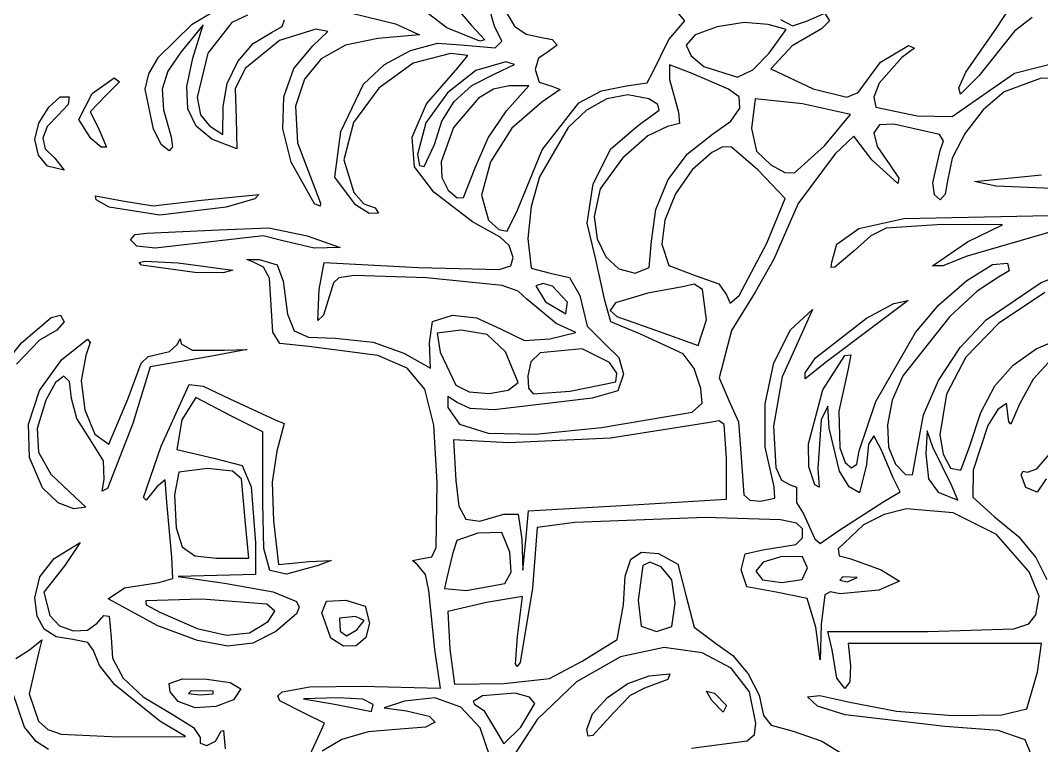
# Model space of a CAD drawing. Extents: x -2 to 143, y -75 to 57.
# Drawn here: x 90.79 to 118.25, y -61.29 to -41.78 of the extents above; entities that cross this region are included whole.
import ezdxf

# ---------------------------------------------------------------- set-up
doc = ezdxf.new("R2010")
doc.units = 0

msp = doc.modelspace()

# ---------------------------------------------------------------- linework, layer by layer
at = {"layer": 'Layer 1'}
for p, q in [((103.543485, -41.938221), (103.26045, -40.954017)), ((95.409444, -41.886741), (96.558907, -41.194085)), ((102.410088, -41.315895), (102.918345, -41.920276)), ((103.646329, -41.198128), (104.080176, -41.937517)), ((108.6616, -41.79016), (108.21371, -41.262559)), ((96.899371, -41.637439), (96.475109, -41.838801)), ((99.637187, -41.571221), (100.878357, -41.8702)), ((102.260005, -41.983418), (101.765261, -41.606663)), ((111.931248, -41.80556), (112.425209, -41.584116)), ((112.425209, -41.584116), (112.550598, -41.79027)), ((117.036548, -41.988377), (117.380806, -41.470138)), ((118.001286, -41.705713), (117.518506, -42.071264)), ((94.509908, -42.771845), (95.409444, -41.886741)), ((95.709666, -41.899722), (95.106264, -42.639318)), ((95.433764, -42.798406), (95.709666, -41.899722)), ((96.475109, -41.838801), (95.830781, -42.661752)), ((97.54215, -42.10765), (97.828562, -41.944342)), ((97.828562, -41.944342), (97.891682, -41.768752)), ((100.878357, -41.8702), (101.520907, -42.169176)), ((103.150535, -42.338593), (102.260005, -41.983418)), ((102.918345, -41.920276), (103.282266, -42.305851)), ((103.735195, -42.341637), (103.543485, -41.938221)), ((104.080176, -41.937517), (104.394954, -42.151345)), ((108.23132, -42.297017), (108.6616, -41.79016)), ((109.528773, -41.952336), (108.936459, -42.17303)), ((110.254598, -41.839581), (109.528773, -41.952336)), ((110.90009, -41.888861), (110.254598, -41.839581)), ((111.38284, -42.022946), (110.90009, -41.888861)), ((111.231658, -41.76041), (111.556178, -41.925185)), ((111.556178, -41.925185), (111.931248, -41.80556)), ((112.550598, -41.79027), (112.333778, -42.009266)), ((116.211569, -43.175654), (117.036548, -41.988377)), ((97.052676, -42.406146), (97.54215, -42.10765)), ((98.737725, -42.016154), (97.760617, -42.318377)), ((98.652565, -42.469221), (99.062478, -42.080604)), ((99.062478, -42.080604), (98.737725, -42.016154)), ((100.404817, -42.271601), (99.537222, -42.451243)), ((101.520907, -42.169176), (100.404817, -42.271601)), ((104.394954, -42.151345), (104.76436, -42.228142)), ((104.76436, -42.228142), (105.092101, -42.292473)), ((108.936459, -42.17303), (108.6915, -42.447566)), ((110.9277, -42.660904), (111.38284, -42.022946)), ((112.333778, -42.009266), (111.544249, -42.464941)), ((117.518506, -42.071264), (116.559058, -43.268474)), ((96.638401, -42.890292), (97.052676, -42.406146)), ((97.760617, -42.318377), (96.840975, -43.076194)), ((98.147043, -43.077225), (98.652565, -42.469221)), ((99.537222, -42.451243), (98.880559, -42.81275)), ((101.284749, -42.589433), (102.005041, -42.398204)), ((102.005041, -42.398204), (102.635455, -42.440722)), ((102.635455, -42.440722), (103.554785, -42.522752)), ((103.282266, -42.305851), (103.150535, -42.338593)), ((103.554785, -42.522752), (103.735195, -42.341637)), ((105.22842, -42.447139), (104.93158, -42.666136)), ((105.092101, -42.292473), (105.22842, -42.447139)), ((107.80103, -43.173004), (108.23132, -42.297017)), ((108.6915, -42.447566), (108.827569, -42.738927)), ((111.544249, -42.464941), (110.967428, -43.088646)), ((113.915426, -42.903351), (114.668978, -42.456031)), ((114.830443, -42.532656), (114.493668, -42.783639)), ((114.668978, -42.456031), (114.830443, -42.532656)), ((94.243291, -43.217704), (94.509908, -42.771845)), ((95.106264, -42.639318), (94.756824, -43.148688)), ((95.266445, -43.560485), (95.433764, -42.798406)), ((95.830781, -42.661752), (95.54558, -43.857392)), ((98.880559, -42.81275), (98.432408, -43.358111)), ((100.584652, -42.970092), (101.284749, -42.589433)), ((102.355814, -42.673453), (101.356749, -42.927711)), ((102.821897, -42.729197), (102.355814, -42.673453)), ((102.555094, -43.056697), (102.821897, -42.729197)), ((104.721319, -42.793884), (104.63474, -43.10413)), ((104.93158, -42.666136), (104.721319, -42.793884)), ((108.827569, -42.738927), (109.169789, -43.020384)), ((110.489999, -43.114068), (110.9277, -42.660904)), ((110.9277, -42.660904), (110.9277, -42.660904)), ((114.493668, -42.783639), (113.880076, -43.471081)), ((96.351543, -43.480105), (96.638401, -42.890292)), ((96.840975, -43.076194), (96.571918, -43.618955)), ((97.874795, -43.840443), (98.147043, -43.077225)), ((100.014825, -43.495862), (100.584652, -42.970092)), ((101.356749, -42.927711), (100.432664, -43.601464)), ((101.716135, -44.028199), (102.555094, -43.056697)), ((103.84299, -42.895587), (103.042154, -43.124935)), ((103.54615, -43.215037), (104.081064, -42.964613)), ((104.081064, -42.964613), (103.84299, -42.895587)), ((104.63474, -43.10413), (104.740962, -43.439942)), ((108.248076, -42.974885), (108.24516, -43.368317)), ((108.81482, -43.188082), (108.248076, -42.974885)), ((109.169789, -43.020384), (110.07677, -43.30775)), ((110.967428, -43.088646), (112.105328, -43.620511)), ((113.321938, -43.718221), (113.915426, -42.903351)), ((117.523896, -43.196606), (118.689014, -42.90073)), ((92.725798, -43.75038), (93.31637, -43.33007)), ((93.31637, -43.33007), (93.453746, -43.437108)), ((94.14647, -43.629042), (94.243291, -43.217704)), ((94.756824, -43.148688), (94.604313, -43.63348)), ((98.432408, -43.358111), (98.190347, -44.089311)), ((103.042154, -43.124935), (102.273587, -43.728862)), ((102.935137, -43.535736), (103.54615, -43.215037)), ((107.646018, -43.461718), (107.80103, -43.173004)), ((108.24516, -43.368317), (108.48894, -44.253802)), ((109.82901, -43.6287), (108.81482, -43.188082)), ((110.07677, -43.30775), (110.489999, -43.114068)), ((116.025113, -43.597032), (116.211569, -43.175654)), ((116.559058, -43.268474), (116.067178, -43.761217)), ((116.467828, -43.93732), (117.523896, -43.196606)), ((118.235714, -43.338052), (117.248358, -43.700119)), ((119.300111, -43.352111), (118.235714, -43.338052)), ((93.453746, -43.437108), (93.09777, -43.793974)), ((94.372839, -44.711251), (94.14647, -43.629042)), ((94.604313, -43.63348), (94.637817, -44.189093)), ((95.291527, -44.160112), (95.266445, -43.560485)), ((96.24432, -44.0956), (96.351543, -43.480105)), ((96.571918, -43.618955), (96.596411, -44.412594)), ((99.404399, -44.766457), (100.014825, -43.495862)), ((100.432664, -43.601464), (99.753551, -44.525314)), ((102.458316, -43.963152), (102.935137, -43.535736)), ((103.5166, -43.631626), (103.11201, -43.874075)), ((103.937, -43.5421), (103.5166, -43.631626)), ((103.86314, -44.210653), (104.46722, -43.54216)), ((104.46722, -43.54216), (103.937, -43.5421)), ((104.740962, -43.439942), (105.08, -43.551803)), ((105.310346, -43.637043), (104.81278, -43.978212)), ((105.08, -43.551803), (105.310346, -43.637043)), ((106.417556, -43.672497), (107.08947, -43.542134)), ((107.08947, -43.542134), (107.646018, -43.461718)), ((110.12254, -43.838353), (109.82901, -43.6287)), ((112.105328, -43.620511), (113.010202, -43.842648)), ((113.880076, -43.471081), (113.743743, -43.848157)), ((116.067178, -43.761217), (116.025113, -43.597032)), ((91.556934, -44.119801), (91.865689, -43.838419)), ((91.865689, -43.838419), (92.107047, -43.840506)), ((92.107047, -43.840506), (92.075291, -44.044889)), ((92.365144, -44.4512), (92.725798, -43.75038)), ((93.09777, -43.793974), (92.671689, -44.244709)), ((95.54558, -43.857392), (95.635275, -44.317791)), ((97.846721, -44.699981), (97.874795, -43.840443)), ((102.273587, -43.728862), (101.696034, -44.540441)), ((103.11201, -43.874075), (102.441872, -44.660964)), ((105.80391, -43.99444), (106.417556, -43.672497)), ((106.560894, -43.889185), (106.016758, -44.192165)), ((107.125262, -43.78053), (106.560894, -43.889185)), ((107.68582, -43.894017), (107.125262, -43.78053)), ((107.929196, -44.040757), (107.68582, -43.894017)), ((110.139498, -44.139506), (110.12254, -43.838353)), ((110.54504, -43.890393), (110.45194, -44.685835)), ((111.826215, -44.025761), (110.54504, -43.890393)), ((113.010202, -43.842648), (113.321938, -43.718221)), ((113.743743, -43.848157), (113.792008, -44.113039)), ((117.248358, -43.700119), (116.683582, -44.184976)), ((91.290915, -44.548576), (91.556934, -44.119801)), ((92.075291, -44.044889), (91.80899, -44.326072)), ((94.637817, -44.189093), (94.846425, -44.910928)), ((95.515002, -44.622895), (95.291527, -44.160112)), ((96.234424, -44.849441), (96.244324, -44.095599)), ((96.244324, -44.095599), (96.24432, -44.0956)), ((98.190347, -44.089311), (98.247761, -45.078614)), ((101.327449, -44.920766), (101.716135, -44.028199)), ((102.120338, -44.491834), (102.458316, -43.963152)), ((104.81278, -43.978212), (104.006444, -44.676717)), ((104.82256, -45.264015), (105.80391, -43.99444)), ((106.016758, -44.192165), (105.516899, -44.661651)), ((107.41327, -44.598), (107.968371, -44.198023)), ((107.968371, -44.198023), (107.929196, -44.040757)), ((109.894882, -44.489278), (110.139498, -44.139506)), ((113.11048, -44.316445), (111.826215, -44.025761)), ((113.792008, -44.113039), (114.907298, -44.347188)), ((115.850204, -44.367644), (116.467828, -43.93732)), ((116.683582, -44.184976), (116.193326, -44.818503)), ((91.80899, -44.326072), (91.509075, -44.637099)), ((92.685547, -44.960392), (92.365144, -44.4512)), ((92.671689, -44.244709), (92.882171, -44.664366)), ((95.635275, -44.317791), (95.878211, -44.619562)), ((96.596411, -44.412594), (96.61488, -45.231765)), ((103.36775, -44.936718), (103.86314, -44.210653)), ((108.48894, -44.253802), (108.512649, -44.557332)), ((112.41785, -45.159707), (113.11048, -44.316445)), ((114.907298, -44.347188), (115.850204, -44.367644)), ((91.177768, -44.988666), (91.290915, -44.548576)), ((91.509075, -44.637099), (91.393204, -44.948759)), ((92.882171, -44.664366), (93.106256, -45.187476)), ((94.582998, -45.127612), (94.372839, -44.711251)), ((95.942862, -44.974446), (95.515002, -44.622895)), ((95.878211, -44.619562), (96.234424, -44.849441)), ((98.073721, -45.596941), (97.846721, -44.699981)), ((99.753551, -44.525314), (99.489404, -45.529863)), ((101.696034, -44.540441), (101.46824, -45.392747)), ((101.92585, -45.116327), (102.120338, -44.491834)), ((102.441872, -44.660964), (102.109809, -45.58921)), ((104.006444, -44.676717), (103.432041, -45.585572)), ((105.516899, -44.661651), (104.74618, -45.988867)), ((106.670653, -45.233967), (107.41327, -44.598)), ((108.19426, -44.637047), (107.659154, -44.882888)), ((108.512649, -44.557332), (108.19426, -44.637047)), ((109.40369, -44.84479), (109.894882, -44.489278)), ((110.45194, -44.685835), (110.588341, -45.297401)), ((113.890171, -44.591099), (113.738341, -44.80158)), ((114.281838, -44.571418), (113.890171, -44.591099)), ((115.505132, -44.85137), (114.281838, -44.571418)), ((91.279015, -45.406377), (91.177768, -44.988666)), ((91.393204, -44.948759), (91.46306, -45.239006)), ((92.685547, -44.960395), (92.685547, -44.960392)), ((92.960697, -45.191502), (92.685547, -44.960395)), ((94.846425, -44.910928), (94.886026, -45.181594)), ((96.61488, -45.231765), (95.942862, -44.974446)), ((99.244814, -45.996082), (99.404399, -44.766457)), ((101.392221, -45.717793), (101.327449, -44.920766)), ((103.025, -45.743633), (103.36775, -44.936718)), ((107.659154, -44.882888), (106.98571, -45.487269)), ((108.732366, -45.366606), (109.40369, -44.84479)), ((113.201568, -44.898444), (112.696888, -45.370093)), ((113.685088, -45.534341), (113.201568, -44.898444)), ((113.738341, -44.80158), (113.829776, -45.16997)), ((115.615218, -45.020571), (115.505132, -44.85137)), ((115.523048, -45.285236), (115.615218, -45.020571)), ((116.193326, -44.818503), (115.847733, -45.49109)), ((91.46306, -45.239006), (91.72033, -45.485792)), ((93.106256, -45.187476), (92.960697, -45.191502)), ((94.793095, -45.294172), (94.582998, -45.127612)), ((94.886026, -45.181594), (94.793095, -45.294172)), ((98.247761, -45.078614), (98.861738, -46.693381)), ((101.653031, -45.715016), (101.92585, -45.116325)), ((101.92585, -45.116325), (101.92585, -45.116327)), ((104.1596, -46.88184), (104.82256, -45.264015)), ((106.190198, -46.177019), (106.670653, -45.233967)), ((109.676642, -45.182701), (109.38854, -45.330294)), ((109.916104, -45.18822), (109.676642, -45.182701)), ((110.61754, -45.799155), (109.916104, -45.18822)), ((110.588341, -45.297401), (110.97312, -45.670918)), ((111.610141, -45.885463), (112.41781, -45.159707)), ((112.41781, -45.159707), (112.41785, -45.159707)), ((113.829776, -45.16997), (114.167908, -45.663378)), ((115.327728, -46.147432), (115.523048, -45.285236)), ((91.522437, -45.704788), (91.279015, -45.406377)), ((91.72033, -45.485792), (91.966051, -45.808743)), ((99.489404, -45.529863), (99.759457, -46.409408)), ((101.46824, -45.392747), (101.523236, -45.684946)), ((106.98571, -45.487269), (106.383685, -46.309364)), ((108.211659, -46.060738), (108.732366, -45.366606)), ((109.38854, -45.330294), (108.856458, -45.800969)), ((112.696888, -45.370093), (111.706026, -46.705532)), ((114.383398, -46.170236), (113.685088, -45.534341)), ((115.847733, -45.49109), (115.716948, -46.093129)), ((91.522434, -45.704789), (91.522437, -45.704788)), ((91.966051, -45.808743), (91.522434, -45.704789)), ((98.701328, -46.719871), (98.073721, -45.596941)), ((101.913634, -46.402677), (101.392221, -45.717793)), ((101.523236, -45.684946), (101.653031, -45.715016)), ((102.109809, -45.58921), (102.127811, -46.008357)), ((102.706895, -46.545858), (103.02454, -45.743571)), ((103.02454, -45.743571), (103.025, -45.743633)), ((103.432041, -45.585572), (103.188923, -46.485017)), ((108.856458, -45.800969), (108.411074, -46.448303)), ((111.35625, -46.571557), (110.61754, -45.799155)), ((110.97312, -45.670918), (111.347402, -45.868445)), ((114.167908, -45.663378), (114.408703, -46.021346)), ((99.800224, -46.738671), (99.244814, -45.996082)), ((102.127811, -46.008357), (102.29904, -46.34526)), ((104.74618, -45.988867), (104.523406, -46.790961)), ((107.877294, -46.864598), (108.211659, -46.060738)), ((111.347402, -45.868445), (111.610141, -45.885463)), ((114.408703, -46.021346), (114.383398, -46.170236)), ((115.716948, -46.093129), (115.658798, -46.456924)), ((116.442308, -46.115495), (118.251798, -45.93913)), ((117.017592, -46.238898), (116.442308, -46.115495)), ((102.29904, -46.34526), (102.533688, -46.554793)), ((106.033573, -47.233604), (106.190198, -46.177019)), ((106.383685, -46.309364), (106.21741, -47.057749)), ((115.37488, -46.476778), (115.327728, -46.147432)), ((118.526498, -46.304947), (117.017592, -46.238898)), ((92.832618, -46.609841), (92.813573, -46.497019)), ((92.813573, -46.497019), (93.53571, -46.634416)), ((93.177471, -46.808497), (92.832618, -46.609841)), ((93.53571, -46.634416), (94.361011, -46.769852)), ((94.361011, -46.769852), (95.66172, -46.616636)), ((95.66172, -46.616636), (97.20039, -46.462523)), ((97.100537, -46.581996), (96.326972, -46.805702)), ((97.20039, -46.462523), (97.100537, -46.581996)), ((99.759457, -46.409408), (100.029101, -46.711006)), ((102.948618, -47.19935), (101.913634, -46.402677)), ((102.533688, -46.554793), (102.706895, -46.545858)), ((103.188923, -46.485017), (103.37644, -47.155292)), ((108.411074, -46.448303), (108.11703, -47.154008)), ((110.8594, -47.772537), (111.35625, -46.571557)), ((115.519048, -46.608236), (115.37488, -46.476778)), ((115.658798, -46.456924), (115.519048, -46.608236)), ((93.177472, -46.808502), (93.177471, -46.808497)), ((94.539383, -47.022837), (93.177472, -46.808502)), ((96.326972, -46.805702), (94.539383, -47.022837)), ((98.849922, -46.781487), (98.701328, -46.719871)), ((98.861738, -46.693381), (98.849922, -46.781487)), ((100.168681, -46.972153), (99.800224, -46.738671)), ((100.029101, -46.711006), (100.328114, -46.827103)), ((100.328114, -46.827103), (100.419114, -46.966267)), ((103.876921, -47.452971), (104.15964, -46.881822)), ((104.15964, -46.881822), (104.1596, -46.88184)), ((104.523406, -46.790961), (104.44108, -47.648287)), ((107.765, -47.7156), (107.877294, -46.864598)), ((111.706026, -46.705532), (111.055468, -48.201063)), ((100.419114, -46.966267), (100.168681, -46.972153)), ((103.694694, -47.615637), (102.948618, -47.19935)), ((103.37644, -47.155292), (103.66134, -47.410138)), ((106.21741, -47.057749), (106.302493, -47.657663)), ((108.11703, -47.154008), (108.03897, -47.799794)), ((113.332368, -47.380353), (114.544137, -47.114194)), ((114.544137, -47.114194), (117.587128, -47.046234)), ((117.587128, -47.046234), (120.509553, -46.98761)), ((94.19568, -47.508242), (96.12516, -47.410722)), ((96.12516, -47.410722), (97.474381, -47.364693)), ((97.474381, -47.364693), (98.49991, -47.575228)), ((103.66134, -47.410138), (103.876921, -47.452971)), ((106.26245, -48.21017), (106.033573, -47.233604)), ((112.748508, -47.800435), (113.332368, -47.380353)), ((114.075192, -47.366815), (113.660436, -47.578701)), ((115.575418, -47.272373), (114.075192, -47.366815)), ((117.201168, -47.279473), (115.575418, -47.272373)), ((118.533409, -47.460167), (116.247058, -48.124398)), ((116.261158, -47.738243), (117.201168, -47.279473)), ((93.919968, -47.853771), (93.750413, -47.687374)), ((93.750413, -47.687374), (93.750415, -47.687397)), ((93.750415, -47.687397), (93.881212, -47.537969)), ((93.881212, -47.537969), (94.19568, -47.508242)), ((96.303953, -47.691074), (94.415356, -47.909881)), ((97.317413, -47.57299), (96.303953, -47.691074)), ((97.778273, -47.692874), (97.317413, -47.57299)), ((98.687911, -47.907415), (97.778273, -47.692874)), ((98.49991, -47.575228), (99.390441, -47.892765)), ((103.939284, -47.832539), (103.694694, -47.615637)), ((104.44108, -47.648287), (104.522146, -48.448429)), ((106.302493, -47.657663), (106.536524, -48.140342)), ((107.696494, -48.430971), (107.765, -47.715592)), ((107.765, -47.715592), (107.765, -47.7156)), ((110.117736, -49.184791), (110.8594, -47.772535)), ((110.8594, -47.772535), (110.8594, -47.772537)), ((113.660436, -47.578701), (113.212368, -47.976971)), ((115.321158, -48.380309), (116.261158, -47.738243)), ((94.415356, -47.909881), (93.919968, -47.853771)), ((99.390441, -47.892765), (98.687911, -47.907415)), ((104.041014, -48.159481), (103.939284, -47.832539)), ((108.03897, -47.799794), (108.228682, -48.378547)), ((112.611788, -48.287555), (112.748508, -47.800435)), ((113.212368, -47.976971), (112.687547, -48.41816)), ((93.983209, -48.29385), (94.138326, -48.259875)), ((94.047258, -48.36178), (93.983209, -48.29385)), ((94.138326, -48.259875), (95.036737, -48.29824)), ((95.036737, -48.29824), (96.504467, -48.500127)), ((97.065161, -48.28582), (96.877687, -48.2157)), ((96.877687, -48.2157), (97.213583, -48.21584)), ((97.329612, -48.416754), (97.065161, -48.28582)), ((97.213583, -48.21584), (97.70008, -48.352684)), ((98.825953, -49.019843), (98.956834, -48.295662)), ((98.956834, -48.295662), (101.498924, -48.430222)), ((103.979289, -48.380004), (104.041014, -48.159481)), ((106.50982, -49.31927), (106.26245, -48.21017)), ((106.536524, -48.140342), (106.887672, -48.462035)), ((111.055468, -48.201063), (110.552618, -49.094614)), ((112.595088, -48.423528), (112.611788, -48.287555)), ((116.247058, -48.124398), (115.593139, -48.380744)), ((116.93237, -48.347778), (117.337468, -48.314314)), ((117.337468, -48.314314), (117.378056, -48.519512)), ((95.481935, -48.559634), (94.047257, -48.36178)), ((94.047257, -48.36178), (94.047258, -48.36178)), ((96.246537, -48.573413), (95.481935, -48.559634)), ((96.504467, -48.500127), (96.246537, -48.573413)), ((97.487401, -48.715099), (97.329612, -48.416754)), ((97.70008, -48.352684), (97.862671, -48.798072)), ((101.498924, -48.430222), (103.664573, -48.484839)), ((103.664573, -48.484839), (103.979289, -48.380004)), ((104.522146, -48.448429), (105.04071, -48.579024)), ((105.04071, -48.579024), (105.561269, -48.700302)), ((106.887672, -48.462035), (107.32411, -48.578989)), ((107.32411, -48.578989), (107.696494, -48.430971)), ((108.228682, -48.378547), (108.93882, -48.640972)), ((112.687547, -48.41816), (112.595088, -48.423528)), ((115.593139, -48.380744), (115.321158, -48.380309)), ((116.244758, -48.773254), (116.93237, -48.347778)), ((117.378056, -48.519512), (117.092948, -48.691768)), ((118.242052, -48.829506), (119.218598, -48.439648)), ((97.579469, -50.1668), (97.487401, -48.715099)), ((97.862671, -48.798072), (97.972344, -49.680242)), ((99.209951, -48.839527), (98.94197, -49.712621)), ((99.356961, -48.705635), (99.209951, -48.839527)), ((99.764061, -48.642241), (99.356961, -48.705635)), ((101.714131, -48.708315), (99.764061, -48.642241)), ((103.750285, -48.911616), (101.714131, -48.708315)), ((104.846687, -48.855688), (104.65609, -48.920218)), ((105.10072, -48.933563), (104.846687, -48.855688)), ((105.561269, -48.700302), (105.83441, -49.181265)), ((108.93882, -48.640972), (109.569515, -48.86372)), ((109.569515, -48.86372), (109.77988, -49.166225)), ((115.483811, -49.4339), (116.244758, -48.773254)), ((117.092948, -48.691768), (116.516762, -49.061435)), ((116.761768, -49.835948), (118.242052, -48.829506)), ((98.790743, -49.849887), (98.825953, -49.019843)), ((104.181024, -49.0613), (103.750285, -48.911616)), ((104.407301, -49.282922), (104.181024, -49.0613)), ((104.65609, -48.920218), (104.908853, -49.348675)), ((105.50365, -49.36239), (105.10072, -48.933563)), ((107.65988, -49.114199), (106.796425, -49.381671)), ((108.59255, -48.949417), (107.65988, -49.114199)), ((108.912222, -48.879645), (108.59255, -48.949417)), ((109.135439, -49.017152), (108.912222, -48.879645)), ((109.2375, -49.8382), (109.135439, -49.017152)), ((110.552618, -49.094614), (109.913887, -50.118258)), ((116.516762, -49.061435), (115.780162, -49.744083)), ((118.337098, -49.099784), (117.091591, -49.935233)), ((105.198881, -49.938172), (104.407301, -49.282922)), ((104.908853, -49.348675), (105.45782, -49.67396)), ((105.45782, -49.67396), (105.50362, -49.36239)), ((105.50362, -49.36239), (105.50365, -49.36239)), ((105.83441, -49.181265), (106.03256, -50.002501)), ((106.668275, -49.891836), (106.50982, -49.31927)), ((106.796425, -49.381671), (106.653109, -49.586524)), ((109.77988, -49.166225), (109.872841, -49.387271)), ((109.872841, -49.387271), (110.117736, -49.184791)), ((113.545722, -49.791125), (114.277642, -49.393889)), ((114.66736, -49.3161), (113.80662, -49.96415)), ((114.277642, -49.393889), (114.66736, -49.3161)), ((97.972344, -49.680242), (98.155417, -50.135799)), ((106.653109, -49.586524), (106.82787, -49.74362)), ((111.498428, -50.103964), (112.091671, -49.557368)), ((112.091671, -49.557368), (111.781898, -50.238724)), ((114.858708, -50.172874), (115.483811, -49.4339)), ((90.827152, -50.450821), (91.62159, -49.770212)), ((91.62159, -49.770212), (91.874827, -49.70632)), ((91.969644, -49.893105), (91.772319, -50.112105)), ((91.874827, -49.70632), (91.969644, -49.893105)), ((98.94197, -49.712621), (98.790743, -49.849887)), ((101.790741, -50.458182), (101.873995, -49.881311)), ((101.873995, -49.881311), (102.413571, -49.714502)), ((102.413571, -49.714502), (103.059112, -49.782355)), ((103.059112, -49.782355), (103.699891, -50.081492)), ((105.723121, -50.174642), (105.198881, -49.938172)), ((107.47047, -50.2206), (106.668275, -49.891836)), ((106.82787, -49.74362), (107.99886, -50.16245)), ((109.01536, -50.52359), (109.2375, -49.8382)), ((109.2375, -49.8382), (109.2375, -49.8382)), ((112.16928, -50.85685), (113.545722, -49.791125)), ((113.80662, -49.96415), (112.46995, -50.96436)), ((115.780162, -49.744083), (114.517408, -51.337718)), ((116.059853, -50.575645), (116.761768, -49.835948)), ((117.091591, -49.935233), (116.212214, -50.843785)), ((91.772319, -50.112105), (91.30798, -50.37821)), ((97.765648, -50.475773), (97.579469, -50.1668)), ((98.155417, -50.135799), (98.539802, -50.305738)), ((102.64623, -50.11206), (102.00256, -50.190419)), ((102.00256, -50.190419), (102.07835, -50.70713)), ((103.344295, -50.233707), (102.64623, -50.11206)), ((103.83404, -50.69659), (103.344295, -50.233707)), ((103.699891, -50.081492), (104.349272, -50.390635)), ((105.030491, -50.346092), (105.723121, -50.174642)), ((106.03256, -50.002501), (106.52519, -50.502241)), ((108.617583, -50.75177), (107.47047, -50.2206)), ((107.99886, -50.16245), (109.01536, -50.52359)), ((109.913887, -50.118258), (109.581808, -51.392304)), ((111.051222, -50.98875), (111.498428, -50.103964)), ((111.781898, -50.238724), (111.277732, -51.365691)), ((113.797248, -52.032675), (114.858708, -50.172874)), ((118.104738, -50.619314), (119.507482, -49.999005)), ((89.960917, -51.536515), (90.827152, -50.450821)), ((91.30798, -50.37821), (90.683979, -51.029852)), ((91.905588, -50.89997), (92.593963, -50.353201)), ((92.672366, -50.449398), (92.550101, -50.79578)), ((92.593963, -50.353201), (92.672366, -50.449398)), ((94.804259, -50.68861), (95.004623, -50.49528)), ((95.004623, -50.49528), (95.084518, -50.347325)), ((95.084518, -50.347325), (95.120061, -50.47948)), ((95.120061, -50.47948), (95.408833, -50.65415)), ((98.544983, -50.55004), (97.765648, -50.475773)), ((98.539802, -50.305738), (99.253411, -50.331052)), ((99.253411, -50.331052), (100.280941, -50.437243)), ((100.280941, -50.437243), (101.105701, -50.731932)), ((101.816241, -51.132802), (101.790741, -50.458182)), ((104.349272, -50.390635), (105.030491, -50.346092)), ((106.52519, -50.502241), (106.881559, -50.84499)), ((94.226681, -50.818389), (94.462699, -50.76902)), ((94.462699, -50.76902), (94.804259, -50.68861)), ((95.408833, -50.65415), (96.273591, -50.65326)), ((96.893632, -50.635831), (95.845527, -50.83333)), ((96.273591, -50.65326), (96.893632, -50.635831)), ((100.404203, -50.79865), (98.544983, -50.55004)), ((101.105701, -50.731932), (101.816241, -51.132802)), ((102.07835, -50.70713), (102.50178, -51.59419)), ((104.17943, -51.51782), (103.83404, -50.69659)), ((104.766994, -50.720574), (104.514882, -50.961481)), ((105.89966, -50.6164), (104.766994, -50.720574)), ((106.631355, -50.982974), (105.89966, -50.6164)), ((108.91211, -51.141916), (108.617583, -50.75177)), ((112.369998, -51.714294), (112.964486, -50.79339)), ((112.964486, -50.79339), (113.120092, -50.773078)), ((113.120092, -50.773078), (113.052288, -51.152414)), ((115.474562, -51.468642), (116.059853, -50.575645)), ((117.484332, -51.054962), (118.104738, -50.619314)), ((91.305147, -51.733721), (91.905588, -50.89997)), ((92.550101, -50.79578), (92.423136, -51.474083)), ((93.677494, -51.9735), (94.039663, -51.001045)), ((94.039663, -51.001045), (94.226681, -50.818389)), ((95.845527, -50.83333), (94.279557, -51.09755)), ((101.189924, -51.131856), (100.404203, -50.79865)), ((104.514882, -50.961481), (104.43676, -51.34596)), ((106.831888, -51.267445), (106.631355, -50.982974)), ((106.881559, -50.84499), (107.00938, -51.298611)), ((110.817911, -52.093848), (111.051222, -50.98875)), ((111.889717, -51.258829), (112.16928, -50.85685)), ((112.46995, -50.96436), (111.89124, -51.42602)), ((112.16928, -50.85685), (112.16928, -50.85685)), ((116.212214, -50.843785), (115.690672, -51.836699)), ((116.996239, -51.612472), (117.484332, -51.054962)), ((118.537389, -50.871917), (118.025859, -51.429521)), ((94.279557, -51.09755), (93.816566, -52.62016)), ((101.667112, -51.702198), (101.189924, -51.131856)), ((106.80451, -51.50392), (106.831888, -51.267445)), ((107.00938, -51.298611), (106.858284, -51.744675)), ((109.09085, -51.67828), (108.91211, -51.141916)), ((111.89124, -51.42602), (111.889717, -51.258829)), ((113.052288, -51.152414), (112.795343, -52.290578)), ((114.517408, -51.337718), (114.236824, -51.998028)), ((91.738479, -51.518527), (91.479091, -51.99397)), ((91.95816, -51.352395), (91.738479, -51.518527)), ((92.110346, -51.497176), (91.95816, -51.352395)), ((92.16725, -51.95447), (92.110346, -51.497176)), ((92.423136, -51.474083), (92.526417, -52.258959)), ((94.582111, -53.23274), (95.333822, -51.57908)), ((95.333822, -51.57908), (95.710687, -51.619297)), ((102.50178, -51.59419), (102.85662, -51.775765)), ((103.908622, -51.727867), (104.17943, -51.51779)), ((104.17943, -51.51779), (104.17943, -51.51782)), ((104.43676, -51.34596), (104.455805, -51.670229)), ((105.57466, -51.75865), (106.80451, -51.50392)), ((106.80451, -51.50392), (106.80451, -51.50392)), ((109.581808, -51.392304), (109.878658, -52.083144)), ((111.277732, -51.365691), (111.040722, -52.697335)), ((115.073679, -52.390211), (115.474562, -51.468642)), ((116.613861, -52.33083), (116.996239, -51.612472)), ((118.025859, -51.429521), (117.655958, -52.107224)), ((91.010874, -52.642047), (91.305147, -51.733721)), ((95.710687, -51.619297), (96.422002, -51.96232)), ((101.912247, -52.672855), (101.667112, -51.702198)), ((102.85662, -51.775765), (103.396626, -51.817091)), ((103.396626, -51.817091), (103.908622, -51.727867)), ((104.455805, -51.670229), (104.582372, -51.821896)), ((104.582372, -51.821896), (105.57466, -51.75865)), ((106.858284, -51.744675), (106.16832, -51.942631)), ((109.126467, -52.074423), (109.09085, -51.67828)), ((111.979679, -53.170363), (112.369998, -51.714294)), ((115.690672, -51.836699), (115.518668, -52.925234)), ((91.479091, -51.99397), (91.242044, -52.759987)), ((92.31479, -52.485596), (92.16725, -51.95447)), ((93.170845, -53.17799), (93.677494, -51.9735)), ((95.509108, -51.92414), (95.138235, -52.522704)), ((96.469476, -52.42514), (95.509108, -51.92414)), ((96.422002, -51.96232), (97.638852, -52.521)), ((102.53531, -52.063301), (102.283001, -51.893329)), ((102.283001, -51.893329), (102.28756, -52.189841)), ((102.882752, -52.220475), (102.53531, -52.063301)), ((106.16832, -51.942631), (103.528195, -52.255274)), ((108.852009, -52.319863), (109.126467, -52.074423)), ((109.878658, -52.083144), (110.100773, -52.583609)), ((110.815055, -53.259979), (110.817911, -52.093848)), ((112.498678, -52.15972), (112.324768, -52.521144)), ((112.537708, -52.746154), (112.498678, -52.15972)), ((113.341818, -53.361574), (113.797248, -52.032675)), ((114.236824, -51.998028), (114.107487, -52.662527)), ((117.304008, -52.083094), (117.070859, -52.250669)), ((117.372908, -52.575844), (117.304008, -52.083094)), ((117.655958, -52.107224), (117.419896, -52.64144)), ((92.526417, -52.258959), (92.796726, -52.907797)), ((97.308521, -52.84946), (96.469476, -52.42514)), ((102.28756, -52.189841), (102.601182, -52.64188)), ((103.528195, -52.255274), (102.882752, -52.220475)), ((106.42088, -52.73565), (108.852009, -52.319863)), ((112.795343, -52.290578), (112.827568, -53.279574)), ((114.924988, -53.215628), (115.073679, -52.390211)), ((116.310598, -53.249024), (116.613861, -52.33083)), ((117.070859, -52.250669), (116.806964, -52.679958)), ((91.035067, -53.542578), (91.010874, -52.642047)), ((92.669514, -53.05681), (92.31479, -52.485596)), ((93.816566, -52.62016), (93.133962, -54.37213)), ((95.138235, -52.522704), (95.000332, -53.32016)), ((97.638852, -52.521), (97.886189, -52.620781)), ((97.886189, -52.620781), (97.686432, -53.37235)), ((102.001813, -54.20701), (101.912247, -52.672855)), ((102.601182, -52.64188), (103.370805, -52.880385)), ((109.33473, -52.59466), (106.66366, -53.01911)), ((109.58017, -52.555026), (109.33473, -52.59466)), ((109.713691, -52.654668), (109.58017, -52.555026)), ((109.78, -53.5663), (109.713691, -52.654668)), ((110.100773, -52.583609), (110.175498, -53.533444)), ((111.040722, -52.697335), (111.10155, -53.808272)), ((112.324768, -52.521144), (112.232768, -53.835124)), ((114.107487, -52.662527), (114.13516, -53.259689)), ((116.806964, -52.679958), (116.406618, -53.883054)), ((117.419896, -52.64144), (117.372908, -52.575844)), ((91.242044, -52.759987), (91.278978, -53.399509)), ((92.796726, -52.907797), (93.170845, -53.17799)), ((97.310521, -54.76568), (97.308521, -52.84946)), ((103.370805, -52.880385), (104.632136, -52.910073)), ((104.632136, -52.910073), (106.42088, -52.735661)), ((106.42088, -52.735661), (106.42088, -52.73565)), ((112.819109, -53.909748), (112.537708, -52.746154)), ((113.737628, -52.959134), (113.597868, -53.18429)), ((113.935528, -53.325134), (113.737628, -52.959134)), ((115.177066, -52.818216), (115.14013, -53.44085)), ((115.3266, -53.25627), (115.177066, -52.818216)), ((115.518668, -52.925234), (115.602471, -53.452228)), ((93.024314, -53.626807), (92.669514, -53.05681)), ((94.10105, -54.610067), (94.582111, -53.23274)), ((103.91669, -53.14197), (102.4403, -53.05947)), ((102.4403, -53.05947), (102.4986, -54.1592)), ((106.66366, -53.01911), (103.91669, -53.14197)), ((111.059218, -54.327864), (110.815055, -53.259979)), ((111.993524, -53.788615), (111.979679, -53.170363)), ((113.597868, -53.18429), (113.539738, -53.725624)), ((114.13516, -53.259689), (114.325608, -53.717988)), ((114.779251, -54.006399), (114.924988, -53.215628)), ((115.835, -54.2965), (115.3266, -53.25627)), ((116.077126, -53.87831), (116.310598, -53.249024)), ((91.278978, -53.399509), (91.612745, -53.988253)), ((95.000332, -53.32016), (95.996406, -53.55812)), ((97.686432, -53.37235), (97.564527, -54.202356)), ((110.175498, -53.533444), (110.248949, -54.543425)), ((112.827568, -53.279574), (112.9728, -53.670357)), ((113.283093, -53.719844), (113.341818, -53.361574)), ((114.258488, -54.086054), (113.935528, -53.325134)), ((115.14013, -53.44085), (115.211444, -54.108439)), ((115.602471, -53.452228), (115.803948, -53.824444)), ((118.123085, -53.842686), (118.46341, -53.45287)), ((91.390028, -54.35294), (91.035067, -53.542578)), ((93.043062, -54.12902), (93.024314, -53.626807)), ((95.996406, -53.55812), (96.752079, -53.757706)), ((96.752079, -53.757706), (96.995661, -54.3263)), ((109.77987, -54.65865), (109.78, -53.5663)), ((111.10155, -53.808272), (111.253241, -54.148041)), ((112.151868, -54.273114), (111.993524, -53.788615)), ((112.9728, -53.670357), (113.142364, -53.819943)), ((113.142364, -53.819943), (113.283093, -53.719844)), ((113.539738, -53.725624), (113.353058, -54.492114)), ((114.325608, -53.717988), (114.592458, -53.9958)), ((91.612745, -53.988253), (92.266198, -54.60194)), ((95.055916, -53.929122), (94.940492, -54.54672)), ((95.828322, -53.83498), (95.055916, -53.929122)), ((96.492171, -53.905872), (95.828322, -53.83498)), ((96.734095, -54.10872), (96.492171, -53.905872)), ((112.232768, -53.835124), (112.270168, -54.340548)), ((113.080061, -54.328288), (112.819109, -53.909748)), ((114.448923, -54.457909), (114.258488, -54.086054)), ((114.592458, -53.9958), (114.779251, -54.006399)), ((115.803948, -53.824444), (116.077126, -53.87831)), ((116.406618, -53.883054), (116.405308, -54.60797)), ((117.699542, -54.003878), (117.753027, -53.906578)), ((117.8273, -54.34598), (117.699542, -54.003878)), ((117.753027, -53.906578), (117.876, -53.93269)), ((117.876, -53.93269), (118.123085, -53.842686)), ((91.390031, -54.35291), (91.390028, -54.35294)), ((91.806281, -54.75845), (91.390031, -54.35291)), ((92.994132, -54.440752), (93.043062, -54.12902)), ((94.464409, -54.32772), (94.176388, -54.683695)), ((94.684701, -54.139921), (94.464409, -54.32772)), ((94.733597, -54.73834), (94.684701, -54.139921)), ((96.843096, -55.31321), (96.734095, -54.10872)), ((96.995661, -54.3263), (97.11465, -55.83329)), ((97.564527, -54.202356), (97.599172, -55.24393)), ((101.976387, -55.963516), (102.001813, -54.20701)), ((102.4986, -54.1592), (102.577371, -54.850759)), ((111.076021, -54.635337), (111.059218, -54.327864)), ((111.253241, -54.148041), (111.490898, -54.273114)), ((111.490898, -54.273114), (111.660309, -54.337937)), ((111.660309, -54.337937), (111.658788, -54.493794)), ((112.270168, -54.340548), (112.151868, -54.273114)), ((113.353058, -54.492114), (113.080061, -54.328288)), ((115.211444, -54.108439), (115.46944, -54.47443)), ((115.997854, -54.687827), (115.835, -54.2965)), ((115.835, -54.2965), (115.835, -54.2965)), ((118.133711, -54.470683), (117.82704, -54.34593)), ((117.82704, -54.34593), (117.8273, -54.34598)), ((118.37721, -54.11482), (118.133711, -54.470683)), ((92.266198, -54.60194), (92.555397, -54.876406)), ((93.133962, -54.37213), (92.994132, -54.440752)), ((94.176388, -54.683695), (94.10105, -54.610067)), ((94.940492, -54.54672), (94.982557, -55.430371)), ((110.248949, -54.543425), (110.40323, -54.685026)), ((110.691408, -54.711104), (111.076021, -54.635337)), ((111.658788, -54.493794), (111.662639, -54.750242)), ((114.011998, -54.720564), (114.448923, -54.457909)), ((115.46944, -54.47443), (115.997854, -54.687827)), ((116.405308, -54.60797), (116.982668, -55.135194)), ((92.231088, -54.92297), (91.806281, -54.75845)), ((92.555397, -54.876406), (92.231088, -54.92297)), ((94.863574, -56.21657), (94.733597, -54.73834)), ((97.336723, -55.988815), (97.310521, -54.76568)), ((102.577371, -54.850759), (102.769931, -55.197343)), ((104.45843, -54.97403), (107.11904, -54.81636)), ((107.11904, -54.81636), (109.77987, -54.65865)), ((110.40323, -54.685026), (110.691408, -54.711104)), ((111.662639, -54.750242), (111.844998, -55.056924)), ((112.798498, -55.503764), (114.011998, -54.720564)), ((103.150601, -55.25083), (103.7937, -55.0631)), ((103.7937, -55.0631), (104.17401, -55.058279)), ((104.17401, -55.058279), (104.27223, -55.73691)), ((104.38193, -55.77347), (104.45843, -54.97403)), ((109.2145, -55.15065), (105.70053, -55.28711)), ((111.229027, -55.212319), (109.2145, -55.15065)), ((111.844998, -55.056924), (112.154468, -55.723384)), ((114.018294, -55.067385), (113.46499, -55.35132)), ((114.620786, -54.923199), (114.018294, -55.067385)), ((115.876616, -55.026716), (114.620786, -54.923199)), ((117.039043, -55.60716), (115.876616, -55.026716)), ((116.982668, -55.135194), (117.627595, -55.659061)), ((94.982557, -55.430371), (95.141703, -55.945072)), ((96.9368, -56.2439), (96.843096, -55.31321)), ((97.599172, -55.24393), (97.731705, -56.41779)), ((102.769931, -55.197343), (103.150601, -55.25083)), ((104.68855, -55.42168), (104.56385, -57.05421)), ((105.70053, -55.28711), (104.68855, -55.42168)), ((111.658577, -55.307206), (111.229027, -55.212319)), ((111.82412, -55.45911), (111.658577, -55.307206)), ((111.823994, -55.700405), (111.82412, -55.45911)), ((113.46499, -55.35132), (112.782455, -55.995456)), ((103.092384, -55.57727), (102.528276, -55.768223)), ((103.736984, -55.55591), (103.092384, -55.57727)), ((103.954594, -56.0888), (103.736984, -55.55591)), ((111.640272, -55.877846), (111.823994, -55.700405)), ((112.154468, -55.723384), (112.296832, -55.855595)), ((112.296832, -55.855595), (112.798498, -55.503764)), ((117.91463, -56.60982), (117.039043, -55.60716)), ((117.627595, -55.659061), (118.099221, -56.225002)), ((91.699459, -56.259625), (92.40211, -55.822284)), ((92.40211, -55.822284), (91.990544, -56.441085)), ((95.141703, -55.945072), (95.479959, -56.184903)), ((97.11465, -55.83329), (97.1146, -56.6819)), ((97.502573, -56.574049), (97.336723, -55.988815)), ((101.851152, -56.208392), (101.976387, -55.963516)), ((102.528276, -55.768223), (102.420364, -56.10499)), ((104.27223, -55.73691), (104.30553, -56.57291)), ((104.30553, -56.57291), (104.38193, -55.77347)), ((110.75318, -56.02473), (111.640272, -55.877846)), ((112.782455, -55.995456), (112.810864, -56.180131)), ((91.312896, -56.750602), (91.699459, -56.259625)), ((94.889609, -56.788751), (94.863574, -56.21657)), ((95.479959, -56.184903), (96.059352, -56.24394)), ((96.059352, -56.24394), (96.9368, -56.2439)), ((101.337356, -56.304974), (101.606973, -56.25936)), ((101.606973, -56.25936), (101.851152, -56.208392)), ((102.420364, -56.10499), (102.247714, -56.80816)), ((103.985034, -56.623356), (103.954594, -56.0888)), ((107.057357, -56.727669), (107.207746, -56.270735)), ((107.207746, -56.270735), (107.49568, -56.084956)), ((107.49568, -56.084956), (107.9533, -56.12315)), ((107.9533, -56.12315), (108.472171, -56.40895)), ((110.17568, -56.56022), (110.284205, -56.125356)), ((110.284205, -56.125356), (110.75318, -56.02473)), ((111.26414, -56.20289), (110.760031, -56.350925)), ((111.822289, -56.207281), (111.26414, -56.20289)), ((111.95677, -56.50742), (111.822289, -56.207281)), ((112.810864, -56.180131), (113.09466, -56.25149)), ((113.09466, -56.25149), (113.93572, -56.56348)), ((118.099221, -56.225002), (118.38869, -56.819513)), ((91.990544, -56.441085), (91.420294, -57.157712)), ((97.731705, -56.41779), (98.561072, -56.33879)), ((98.796751, -56.44495), (97.943955, -56.674916)), ((98.561072, -56.33879), (99.148208, -56.304735)), ((99.148208, -56.304735), (98.796751, -56.44495)), ((101.468343, -56.4236), (101.337356, -56.304974)), ((101.681599, -56.689556), (101.468343, -56.4236)), ((107.530575, -56.441176), (107.405244, -57.37539)), ((107.720532, -56.354389), (107.530575, -56.441176)), ((108.024944, -56.47831), (107.720532, -56.354389)), ((108.304289, -56.82932), (108.024944, -56.47831)), ((108.472171, -56.40895), (108.68316, -57.24438)), ((110.760031, -56.350925), (110.5715, -56.59691)), ((111.811054, -56.81855), (111.95677, -56.50742)), ((111.95677, -56.50742), (111.95677, -56.50742)), ((91.178031, -57.310805), (91.312896, -56.750602)), ((94.517257, -56.90392), (94.889609, -56.788751)), ((96.07565, -56.7097), (95.0367, -56.7375)), ((95.0367, -56.7375), (96.28001, -56.91623)), ((97.1146, -56.6819), (96.07565, -56.7097)), ((97.943955, -56.674916), (97.502573, -56.574049)), ((101.776903, -57.11995), (101.681599, -56.689556)), ((102.247714, -56.80816), (102.199875, -57.061633)), ((103.814744, -56.92542), (103.985034, -56.623356)), ((107.01237, -57.50294), (107.057357, -56.727669)), ((108.394724, -57.45609), (108.304289, -56.82932)), ((110.327425, -57.020034), (110.17568, -56.56022)), ((110.5715, -56.59691), (110.745496, -56.82494)), ((110.745496, -56.82494), (111.26414, -56.90144)), ((111.26414, -56.90144), (111.811054, -56.81855)), ((112.90914, -56.75183), (112.823275, -56.840256)), ((113.28844, -56.76913), (112.90914, -56.75183)), ((113.02871, -56.88414), (113.28844, -56.76912)), ((113.28844, -56.76912), (113.28844, -56.76913)), ((113.93572, -56.56348), (114.43046, -56.86772)), ((118.187396, -57.267423), (117.91463, -56.60982)), ((93.156727, -57.33961), (93.59416, -57.047091)), ((93.59416, -57.047091), (94.517257, -56.90392)), ((96.28001, -56.91623), (97.585986, -57.150048)), ((102.199875, -57.061633), (102.779884, -57.11706)), ((102.779884, -57.11706), (103.814744, -56.92542)), ((103.814744, -56.92542), (103.814744, -56.92542)), ((104.56385, -57.05421), (104.23513, -59.05296)), ((111.11568, -57.16247), (110.327425, -57.020034)), ((112.823275, -56.840256), (113.02871, -56.88414)), ((113.87251, -57.10357), (112.83356, -57.20583)), ((114.43046, -56.86772), (113.87251, -57.10357)), ((91.240504, -57.808105), (91.178031, -57.310805)), ((91.420294, -57.157712), (91.580785, -57.791105)), ((94.492527, -58.06841), (93.156727, -57.33961)), ((95.668217, -57.3475), (94.164296, -57.39825)), ((97.416191, -57.479215), (95.668217, -57.3475)), ((97.585986, -57.150048), (98.213009, -57.408882)), ((99.023152, -57.405634), (99.538869, -57.3798)), ((99.538869, -57.3798), (100.062039, -57.537781)), ((101.937163, -58.70561), (101.776903, -57.11995)), ((104.2917, -57.28021), (103.32526, -57.43944)), ((104.16143, -58.3497), (104.2917, -57.28021)), ((107.405244, -57.37539), (107.486999, -58.076174)), ((108.68316, -57.24438), (108.909455, -58.102972)), ((111.950449, -57.333119), (111.11568, -57.16247)), ((112.17603, -58.1052), (111.950449, -57.333119)), ((112.419565, -57.233208), (112.32447, -58.02671)), ((112.56722, -57.15517), (112.419565, -57.233208)), ((112.83356, -57.20583), (112.56722, -57.15517)), ((118.09579, -57.7679), (118.187396, -57.267423)), ((94.164296, -57.39825), (94.170568, -57.501062)), ((94.170568, -57.501062), (94.541997, -57.6995)), ((97.635334, -57.668485), (97.416191, -57.479215)), ((98.213009, -57.408882), (98.289774, -57.564535)), ((98.289774, -57.564535), (98.218235, -57.746666)), ((98.895707, -57.71925), (99.023152, -57.405634)), ((100.062039, -57.537781), (100.18203, -57.99592)), ((103.32526, -57.43944), (102.28551, -57.67758)), ((106.83906, -58.43368), (107.01237, -57.50294)), ((108.309553, -58.084248), (108.394724, -57.45609)), ((108.394724, -57.45609), (108.394724, -57.45609)), ((91.430381, -58.158337), (91.240504, -57.808105)), ((91.580785, -57.791105), (91.842012, -58.064348)), ((92.860145, -57.995705), (93.037782, -57.787068)), ((93.037782, -57.787068), (93.180424, -57.802275)), ((93.180424, -57.802275), (93.237404, -58.378945)), ((94.541997, -57.6995), (95.549446, -58.135152)), ((97.457677, -57.9535), (97.635334, -57.668485)), ((98.218235, -57.746666), (97.65882, -58.21733)), ((99.140766, -58.3985), (98.895707, -57.71925)), ((99.801568, -57.81231), (99.368544, -57.855844)), ((99.368544, -57.855844), (99.388248, -58.21098)), ((100.038807, -57.920495), (99.801564, -57.81229)), ((99.801564, -57.81229), (99.801568, -57.81231)), ((99.834674, -58.17078), (100.038807, -57.920495)), ((102.28551, -57.67758), (102.33971, -58.69732)), ((117.909144, -58.013255), (118.09579, -57.7679)), ((91.751348, -58.365526), (91.430381, -58.158337)), ((91.842012, -58.064348), (92.222236, -58.202311)), ((92.222236, -58.202311), (92.601574, -58.185821)), ((92.601574, -58.185821), (92.860145, -57.995705)), ((94.49249, -58.06843), (94.492527, -58.06841)), ((95.555682, -58.459267), (94.49249, -58.06843)), ((95.549446, -58.135152), (96.336625, -58.319689)), ((96.955409, -58.257631), (97.457677, -57.9535)), ((97.457677, -57.9535), (97.457677, -57.9535)), ((99.564715, -58.333162), (99.834674, -58.17078)), ((100.18203, -57.99592), (100.077616, -58.384416)), ((107.486999, -58.076174), (107.899984, -58.21487)), ((107.899984, -58.21487), (108.309553, -58.084248)), ((108.909455, -58.102972), (109.4824, -58.52877)), ((112.29637, -58.98119), (112.17603, -58.1052)), ((112.32447, -58.02671), (112.29637, -58.98119)), ((115.192, -58.2147), (117.506999, -58.147337)), ((117.506999, -58.147337), (117.909144, -58.013255)), ((91.042335, -58.713015), (91.366031, -58.438455)), ((91.366031, -58.438455), (91.285112, -58.762515)), ((92.207091, -58.433695), (91.751348, -58.365526)), ((92.610139, -58.515109), (92.207091, -58.433695)), ((93.237404, -58.378945), (93.266793, -58.938829)), ((96.371063, -58.611225), (95.555682, -58.459267)), ((96.336625, -58.319689), (96.955409, -58.257631)), ((97.65882, -58.21733), (97.038739, -58.529011)), ((99.14077, -58.3985), (99.140766, -58.3985)), ((99.478315, -58.616125), (99.14077, -58.3985)), ((99.388248, -58.21098), (99.564715, -58.333162)), ((100.077616, -58.384416), (99.816821, -58.601291)), ((104.107264, -59.092163), (104.16143, -58.3497)), ((105.89905, -59.01264), (106.83906, -58.43368)), ((112.50472, -58.21471), (115.192, -58.2147)), ((112.62404, -58.70745), (112.50472, -58.21471)), ((90.667416, -58.94838), (91.042335, -58.713015)), ((92.7612, -58.732325), (92.610139, -58.515109)), ((92.920282, -59.132771), (92.7612, -58.732325)), ((97.038739, -58.529011), (96.371063, -58.611225)), ((99.816821, -58.601291), (99.478315, -58.616125)), ((102.085723, -59.74377), (101.937163, -58.70561)), ((102.33971, -58.69732), (102.46726, -59.63818)), ((108.09972, -58.6534), (106.92537, -58.899073)), ((109.124325, -58.796077), (108.09972, -58.6534)), ((109.4824, -58.52877), (109.951728, -58.86297)), ((112.74607, -59.47394), (112.62404, -58.70745)), ((115.64701, -58.54379), (113.04565, -58.54444)), ((113.04565, -58.54444), (113.10925, -59.14607)), ((118.24837, -58.54313), (115.64701, -58.54379)), ((118.14441, -59.30962), (118.24837, -58.54313)), ((91.285112, -58.762515), (91.025337, -59.898734)), ((93.266793, -58.938829), (93.55382, -59.475251)), ((105.021339, -59.484693), (105.89905, -59.01264)), ((106.92537, -58.899073), (105.747556, -59.573149)), ((109.903056, -59.203345), (109.124325, -58.796077)), ((109.951728, -58.86297), (110.364316, -59.361617)), ((93.33353, -59.65182), (92.920282, -59.132771)), ((104.14783, -59.164411), (104.107264, -59.092163)), ((104.23513, -59.05296), (104.14783, -59.164411)), ((110.398057, -59.844058), (109.903056, -59.203345)), ((113.10925, -59.14607), (113.091897, -59.570964)), ((93.55382, -59.475251), (94.091919, -59.979928)), ((94.791435, -59.61378), (95.150598, -59.496244)), ((95.150598, -59.496244), (95.806704, -59.496929)), ((95.806704, -59.496929), (96.43703, -59.59185)), ((103.79829, -59.61488), (105.021339, -59.484693)), ((105.747556, -59.573149), (104.691649, -60.581213)), ((107.125528, -59.620542), (107.70198, -59.41306)), ((108.19672, -59.50916), (107.57115, -59.74454)), ((107.70198, -59.41306), (108.251757, -59.358893)), ((108.251757, -59.358893), (108.19672, -59.50916)), ((110.364316, -59.361617), (110.657686, -59.930258)), ((112.96083, -59.74769), (112.74607, -59.47394)), ((113.091897, -59.570964), (112.96083, -59.74769)), ((117.85767, -60.2951), (118.14441, -59.30962)), ((90.902259, -60.789918), (90.583973, -59.8395)), ((94.53855, -60.634705), (93.33353, -59.65182)), ((94.817807, -59.840777), (94.791435, -59.61378)), ((95.0385, -60.1049), (94.817807, -59.840777)), ((95.38682, -59.81524), (95.31397, -59.88891)), ((95.980507, -59.82324), (95.38682, -59.81524)), ((95.978157, -59.897806), (95.980507, -59.82335)), ((95.980507, -59.82335), (95.980507, -59.82324)), ((96.43703, -59.59185), (96.718855, -59.75702)), ((96.718855, -59.75702), (96.519738, -60.056105)), ((97.715155, -59.951305), (97.835191, -59.84511)), ((97.835191, -59.84511), (98.577852, -59.710633)), ((98.577852, -59.710633), (99.966513, -59.69107)), ((99.966513, -59.69107), (102.085723, -59.74377)), ((102.46726, -59.63818), (103.79829, -59.61488)), ((106.58215, -59.990811), (107.125528, -59.620542)), ((107.57115, -59.74454), (107.192245, -59.939957)), ((109.38033, -60.07141), (109.23741, -59.825809)), ((109.23741, -59.825809), (109.45503, -59.87585)), ((110.57147, -60.68707), (110.398057, -59.844058)), ((91.025337, -59.898734), (91.283312, -60.631655)), ((94.091919, -59.979928), (94.874524, -60.444575)), ((95.038505, -60.1049), (95.0385, -60.1049)), ((95.491372, -60.269006), (95.038505, -60.1049)), ((95.31397, -59.88891), (95.630424, -59.9243)), ((95.630424, -59.9243), (95.978157, -59.897806)), ((96.519738, -60.056105), (96.047846, -60.239754)), ((97.767473, -60.081265), (97.715155, -59.951305)), ((98.403643, -60.40586), (97.767473, -60.081265)), ((99.340907, -59.99978), (98.400902, -60.03268)), ((98.400902, -60.03268), (99.291433, -60.1859)), ((100.004787, -60.040883), (99.340907, -59.99978)), ((100.280914, -60.18589), (100.004787, -60.040883)), ((101.12195, -60.09568), (100.57773, -60.27147)), ((101.935488, -60.004585), (101.12195, -60.09568)), ((102.631547, -60.255794), (101.935488, -60.004585)), ((103.216214, -59.95337), (102.964118, -60.102056)), ((102.964118, -60.102056), (103.006224, -60.172)), ((104.099146, -59.877324), (103.216214, -59.95337)), ((104.477336, -59.98182), (104.099146, -59.877324)), ((104.628034, -60.15488), (104.477336, -59.98182)), ((106.178159, -60.432722), (106.58215, -59.990811)), ((107.192245, -59.939957), (106.74287, -60.40488)), ((109.686965, -60.3885), (109.38031, -60.07141)), ((109.38031, -60.07141), (109.38033, -60.07141)), ((109.45503, -59.87585), (109.77987, -60.20936)), ((110.657686, -59.930258), (110.76936, -60.47444)), ((111.95722, -59.97711), (112.29148, -59.942506)), ((112.22153, -60.229683), (111.95722, -59.97711)), ((112.29148, -59.942506), (113.09512, -60.12316)), ((113.09512, -60.12316), (114.351591, -60.357478)), ((96.047846, -60.239754), (95.491372, -60.269006)), ((99.291433, -60.1859), (100.231434, -60.372)), ((100.231434, -60.372), (100.280934, -60.1859)), ((100.280934, -60.1859), (100.280914, -60.18589)), ((100.57773, -60.27147), (101.17142, -60.35527)), ((101.17142, -60.35527), (101.78316, -60.498272)), ((103.150761, -60.809964), (102.631547, -60.255794)), ((103.006224, -60.172), (103.250139, -60.34277)), ((103.250139, -60.34277), (103.483254, -60.73338)), ((104.249994, -60.78813), (104.628034, -60.15488)), ((109.77987, -60.20936), (109.686965, -60.3885)), ((112.96996, -60.45634), (112.22153, -60.229683)), ((114.351591, -60.357478), (115.863755, -60.475057)), ((117.182239, -60.459673), (117.85767, -60.2951)), ((91.283312, -60.631655), (91.529726, -60.854343)), ((95.234952, -61.042295), (94.53855, -60.634705)), ((94.874524, -60.444575), (95.451178, -60.804081)), ((98.966162, -60.686701), (98.403643, -60.40586)), ((101.948249, -60.658641), (101.682889, -60.78935)), ((101.78316, -60.498272), (101.948249, -60.658641)), ((104.691649, -60.581213), (103.88302, -61.82885)), ((106.01987, -60.85513), (106.178159, -60.432722)), ((106.74287, -60.40488), (106.187825, -61.018549)), ((110.76936, -60.47444), (110.978591, -60.73471)), ((115.65217, -60.77429), (112.96996, -60.45634)), ((115.863755, -60.475057), (117.182239, -60.459673)), ((91.214595, -61.180348), (90.902259, -60.789918)), ((91.529726, -60.854343), (91.893235, -60.983575)), ((95.451178, -60.804081), (95.62368, -61.074195)), ((96.036619, -61.168077), (96.186902, -60.897415)), ((96.186902, -60.897415), (96.257564, -60.87893)), ((96.257564, -60.87893), (96.300361, -61.372905)), ((98.798255, -61.06004), (98.966162, -60.686701)), ((100.148028, -60.916421), (99.433871, -61.122233)), ((101.00328, -60.84337), (100.148028, -60.916421)), ((101.682889, -60.78935), (101.00328, -60.84337)), ((103.43376, -61.62775), (103.150761, -60.809964)), ((103.483254, -60.73338), (103.795779, -61.242346)), ((103.795779, -61.242346), (104.249994, -60.78808)), ((104.249994, -60.78808), (104.249994, -60.78813)), ((106.060259, -61.030972), (106.01987, -60.85509)), ((106.01987, -60.85509), (106.01987, -60.85513)), ((110.53501, -60.987472), (110.57147, -60.68707)), ((110.978591, -60.73471), (111.56835, -60.90357)), ((111.56835, -60.90357), (112.343365, -61.165185)), ((117.086929, -60.882815), (115.65217, -60.77429)), ((117.805976, -61.131027), (117.086929, -60.882815)), ((91.553041, -61.39244), (91.214595, -61.180348)), ((91.893235, -60.983575), (93.435092, -61.052295)), ((93.435092, -61.052295), (95.234952, -61.042295)), ((95.62368, -61.074195), (95.628611, -61.220006)), ((95.628611, -61.220006), (95.802388, -61.280655)), ((95.802388, -61.280655), (96.036619, -61.168077)), ((98.3273, -62.07249), (98.798255, -61.06004)), ((99.433871, -61.122233), (98.908124, -61.440796)), ((106.187825, -61.018549), (106.060259, -61.030972)), ((108.83988, -61.35567), (110.329945, -61.162092)), ((110.329945, -61.162092), (110.53501, -60.987472)), ((112.343365, -61.165185), (113.08472, -61.62768)), ((118.058158, -61.738066), (117.805976, -61.131027))]:
    msp.add_line(p, q, dxfattribs=at)

doc.saveas('drawing.dxf')
